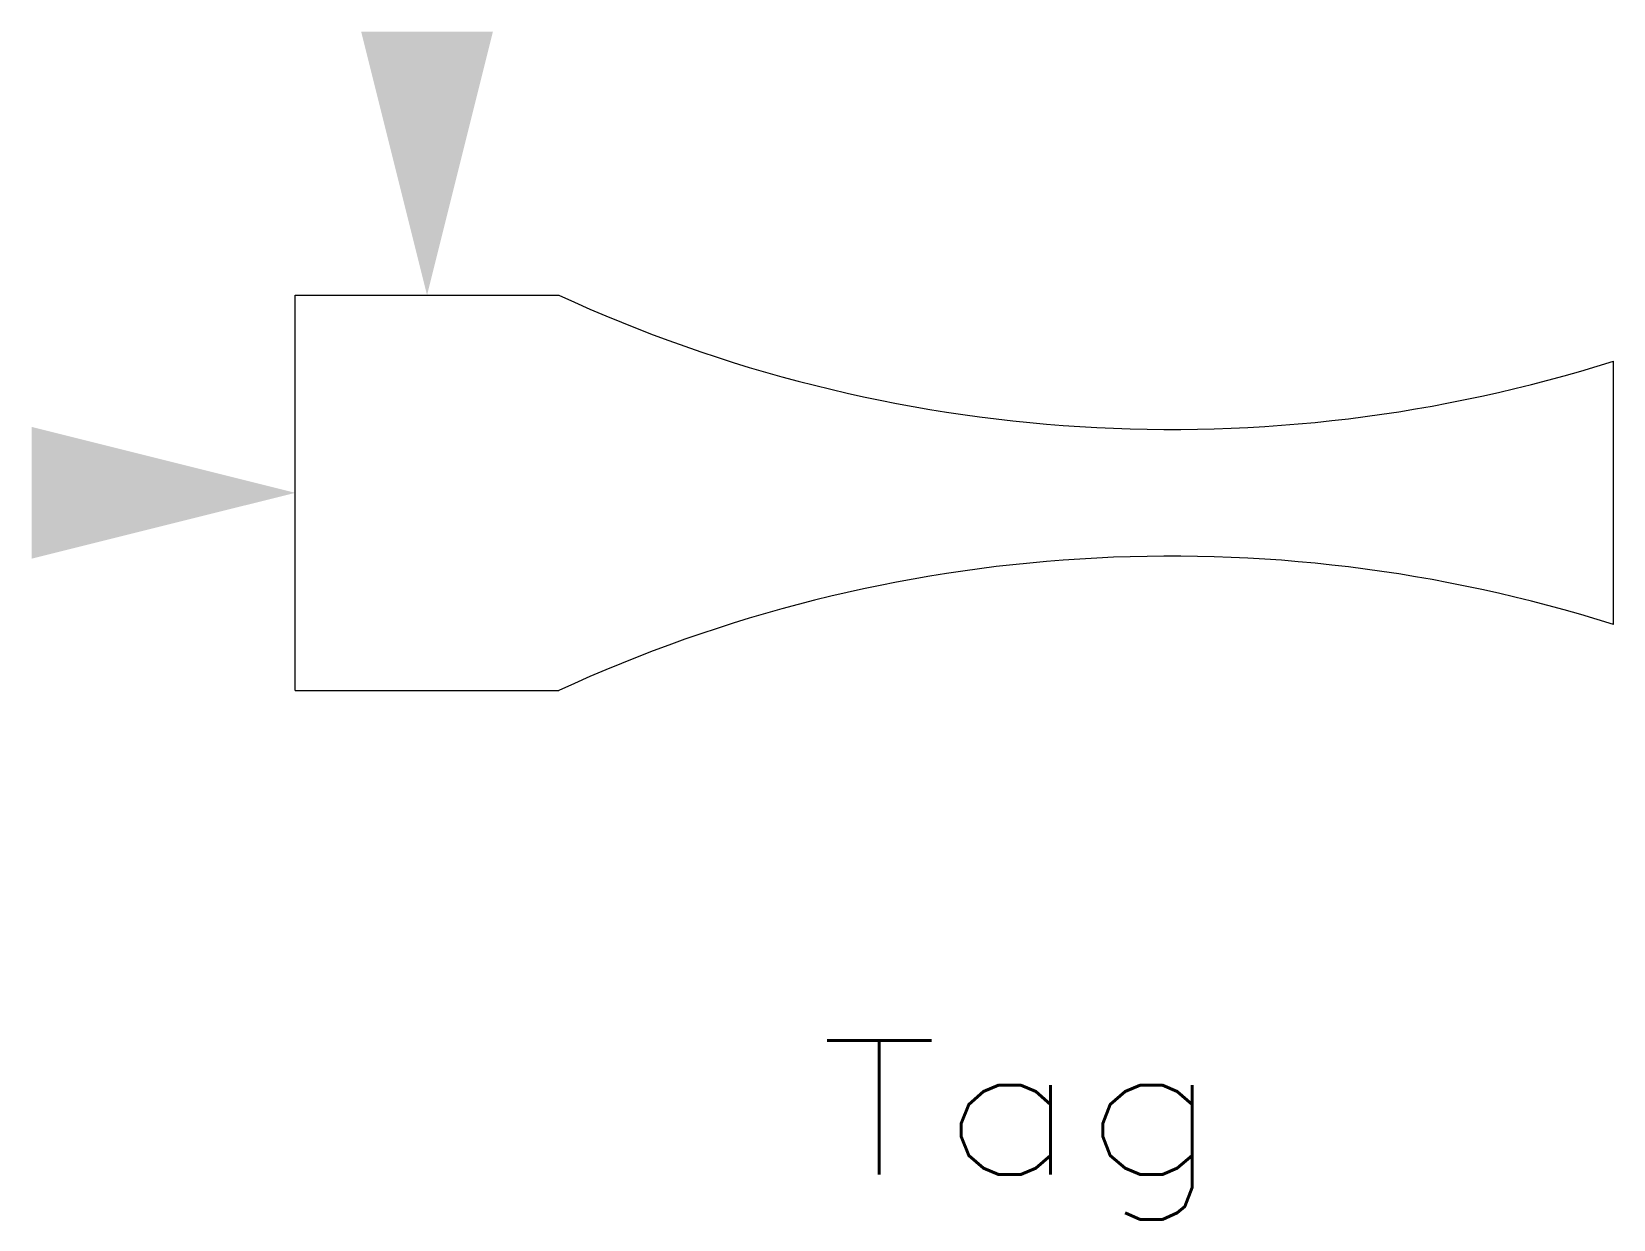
# Model space of a CAD drawing. Header units: inches. Extents: x -7.5 to 7.5, y -8.1 to 3.2.
import ezdxf
from ezdxf.enums import TextEntityAlignment as Align

# ---------------------------------------------------------------- set-up
doc = ezdxf.new("R2010")
doc.units = ezdxf.units.IN
doc.header["$MEASUREMENT"] = 0
doc.layers.get('0').update_dxf_attribs({"lineweight": 0})
doc.styles.add('STANDARD1', font='TXT.SHX')

msp = doc.modelspace()

# ---------------------------------------------------------------- linework, layer by layer
for p, q in [((-4.976, -3.092), (-4.976, 0.658)), ((-4.976, 0.658), (-2.476, 0.658)), ((7.524, -2.467), (7.524, 0.033)), ((-4.976, -3.092), (-2.476, -3.092))]:
    msp.add_line(p, q)
for centre, start, end in [((3.331, 13.262), -114.7376, -72.4151), ((3.331, -15.696), 72.4151, 114.7376)]:
    msp.add_arc(centre, 13.878, start, end)
for points in [[(-4.351, 3.158), (-3.101, 3.158), (-3.726, 0.658)], [(-7.476, -1.842), (-7.476, -0.592), (-4.976, -1.217)]]:
    msp.add_solid(points)

# ---------------------------------------------------------------- texts
at = {"color": 7, "linetype": 'Continuous', "style": 'STANDARD1', "width": 1.166667}
msp.add_text('Tag', height=1.272, dxfattribs=at).set_placement((-0.003, -7.685), (3.813, -7.685), align=Align.FIT)

doc.saveas('drawing.dxf')
